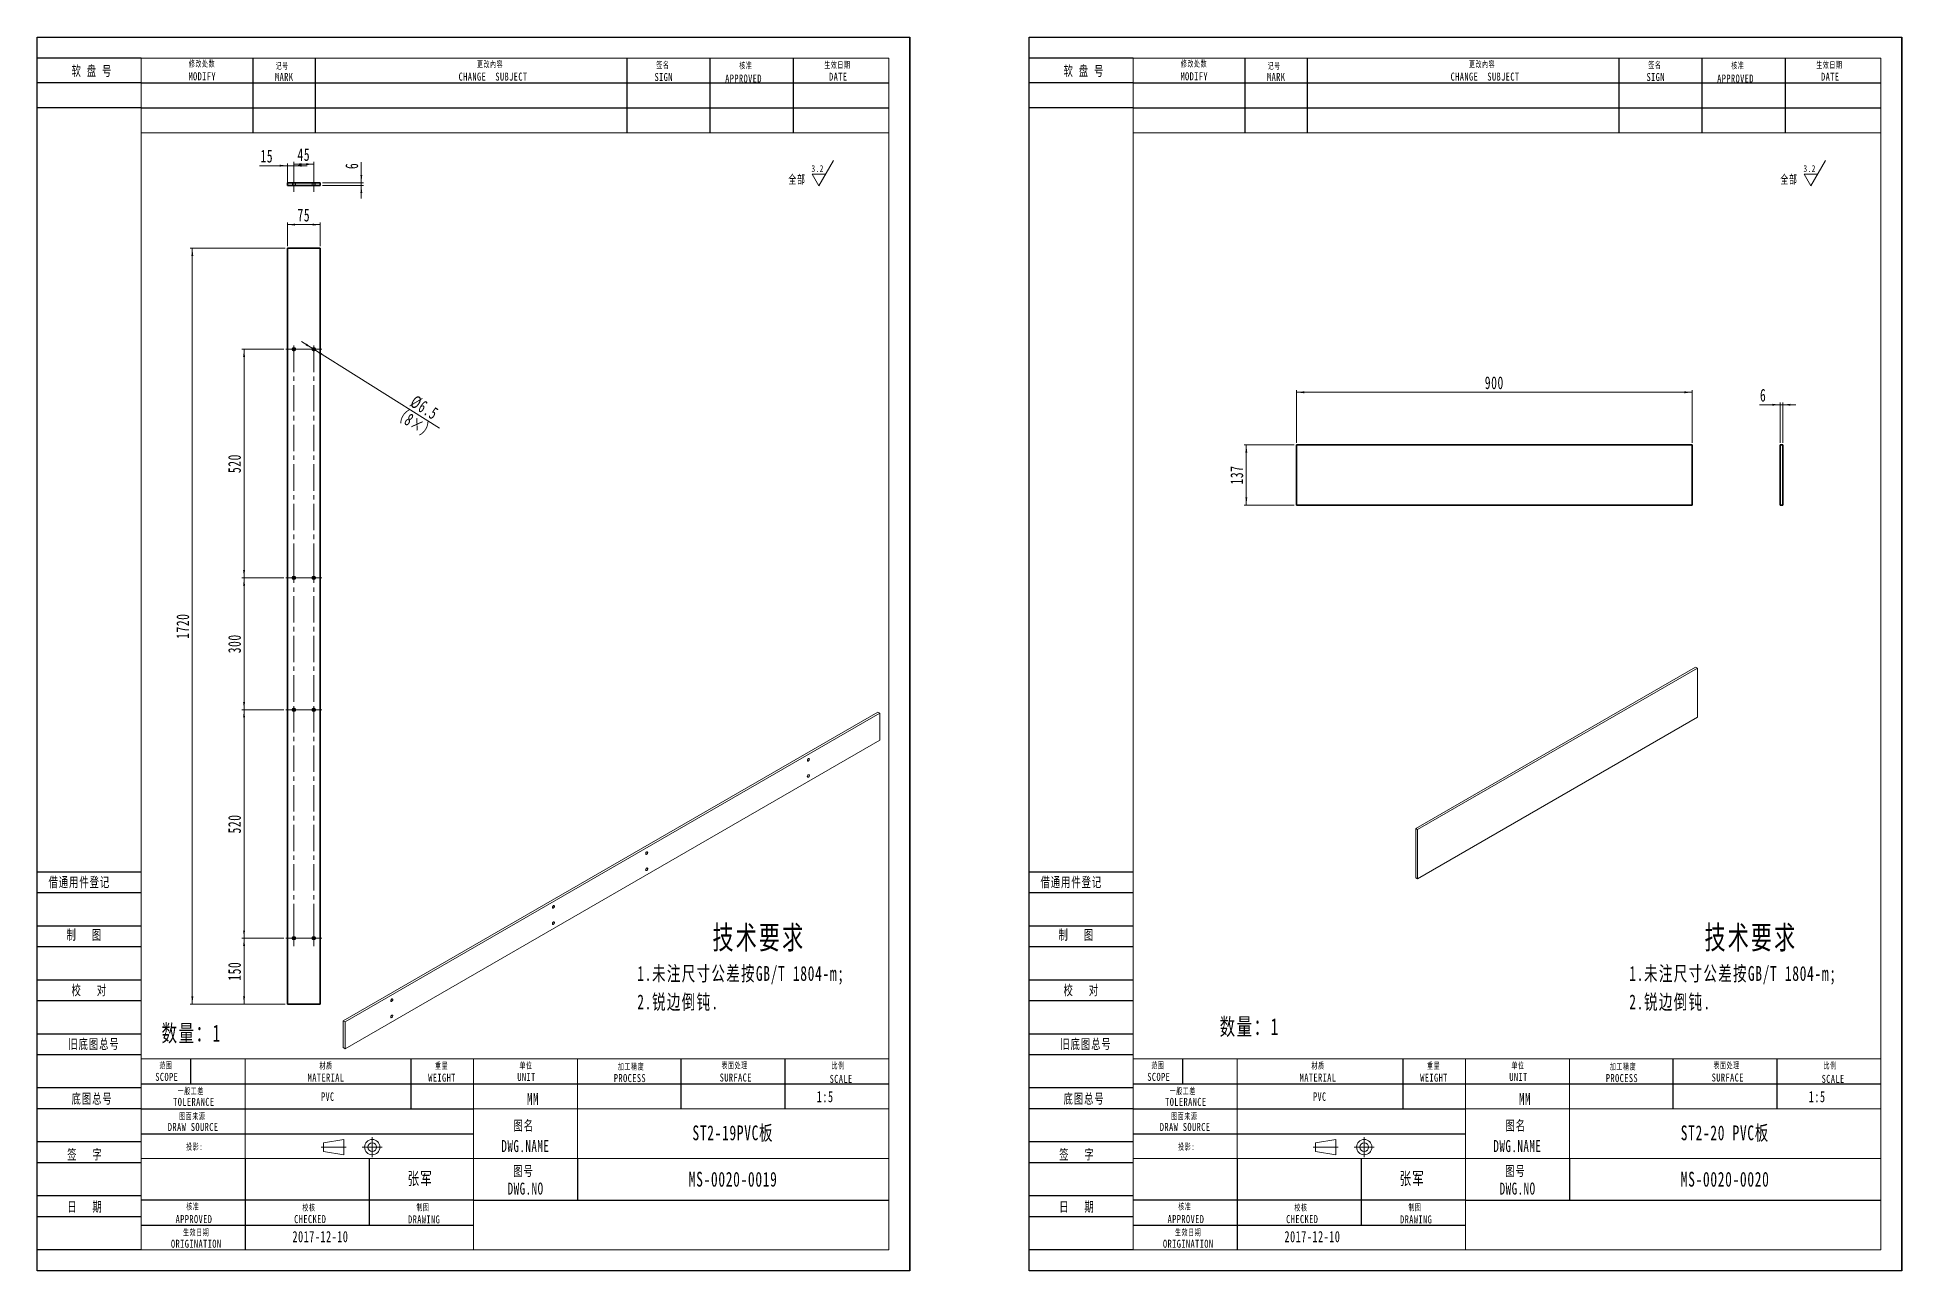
# Model space of a CAD drawing. Header units: millimetres. Extents: x 0 to 7581, y 0 to 561.
# Drawn here: x 6733 to 7581, y 0 to 561 of the extents above; entities that cross this region are included whole.
import ezdxf

# ---------------------------------------------------------------- set-up
doc = ezdxf.new("R2010")
doc.units = ezdxf.units.MM
doc.linetypes.add('点画线', pattern=[18, 12, -2, 2, -2])
doc.linetypes.add('虚线', pattern=[2, 1, -1])
doc.layers.get('0').update_dxf_attribs({"lineweight": 35})
for name, color, linetype, lineweight in [('ACAD0', 7, 'Continuous', 0), ('ACADA-定位3-标高', 171, 'Continuous', 0), ('ACADA-构件3-柱砼', 9, 'Continuous', 0), ('ACADA-构件8-屋面', 7, 'Continuous', 0), ('EB0', 7, 'Continuous', 35), ('中心线层', 1, '点画线', 18), ('尺寸线层', 3, 'Continuous', 18), ('虚线层', 6, '虚线', 18)]:
    doc.layers.add(name, color=color, linetype=linetype, lineweight=lineweight)
doc.styles.add('标准', font='', dxfattribs={"width": 0.667})
doc.styles.get('标准').set_extended_font_data('宋体')
doc.dimstyles.new('标准', dxfattribs={"dimtxt": 5.779688, "dimasz": 3.5, "dimexe": 1, "dimexo": 1, "dimgap": 1.209086, "dimtad": 1, "dimdsep": 46, "dimtxsty": '标准', "dimblk": '_CAXARROW', "dimcen": 0, "dimdle": 6, "dimazin": 2, "dimtfac": 0.707107, "dimtdec": 3, "dimtmove": 0, "dimatfit": 3, "dimfxl": 1, "dimfrac": 2, "dimtolj": 1, "dimlwd": 18, "dimarcsym": 0})

# ---------------------------------------------------------------- blocks, each defined once
blk = doc.blocks.new('*X34')
at = {"layer": '尺寸线层', "linetype": 'Continuous', "lineweight": 18}
for p, q in [((6.49, -1.41), (13.14, 10.09)), ((3.48, 3.82), (9.51, 3.82)), ((6.49, -1.41), (3.48, 3.82))]:
    blk.add_line(p, q, dxfattribs=at)
at = {"layer": '尺寸线层', "linetype": 'Continuous', "lineweight": 18, "line_spacing_factor": 1.15057, "style": '标准'}
for s, insert, char_height, width, attachment_point in [('\\T1.1;全部', (-3.47, 1.27), 3.853, 17.1639, 5), ('\\T1.1;3.2', (8.68, 6.41), 3.116, 6.8178, 6)]:
    blk.add_mtext(s, dxfattribs=dict(at, insert=insert, char_height=char_height, width=width, attachment_point=attachment_point))
blk = doc.blocks.new('*X35')
at = {"layer": '尺寸线层', "linetype": 'Continuous', "lineweight": 18}
for p, q in [((6.49, -1.41), (13.14, 10.09)), ((3.48, 3.82), (9.51, 3.82)), ((6.49, -1.41), (3.48, 3.82))]:
    blk.add_line(p, q, dxfattribs=at)
at = {"layer": '尺寸线层', "linetype": 'Continuous', "lineweight": 18, "line_spacing_factor": 1.15057, "style": '标准'}
for s, insert, char_height, width, attachment_point in [('\\T1.1;全部', (-3.47, 1.27), 3.853, 17.1639, 5), ('\\T1.1;3.2', (8.68, 6.41), 3.116, 6.8178, 6)]:
    blk.add_mtext(s, dxfattribs=dict(at, insert=insert, char_height=char_height, width=width, attachment_point=attachment_point))
blk = doc.blocks.new('*X199')
at = {"layer": '尺寸线层', "linetype": 'Continuous', "lineweight": 18}
for points in [[(-22.44, 140.27), (-22, 136.77), (-22.88, 136.77)], [(-22.44, -203.73), (-22, -200.23), (-22.88, -200.23)]]:
    blk.add_hatch(color=0, dxfattribs=at).paths.add_polyline_path(points, flags=0)
at = {"layer": '尺寸线层', "color": 0, "linetype": 'Continuous', "lineweight": 18}
for p, q in [((19.78, 140.27), (-23.44, 140.27)), ((-22.44, 140.27), (-22.44, -203.73)), ((19.78, -203.73), (-23.44, -203.73))]:
    blk.add_line(p, q, dxfattribs=at)
at = {"layer": '尺寸线层', "color": 0, "linetype": 'Continuous', "lineweight": 18, "insert": (-26.75, -31.73), "char_height": 5.78, "width": 17.2642, "attachment_point": 5, "rotation": 90, "line_spacing_factor": 1.15057, "style": '标准'}
blk.add_mtext('\\T1.1;1720', dxfattribs=at)
blk = doc.blocks.new('_CAXARROW')
blk.add_hatch(color=0).paths.add_polyline_path([(0, 0), (-1, 0.125), (-1, -0.125)], flags=0)
blk = doc.blocks.new('*X200')
at = {"layer": '尺寸线层', "linetype": 'Continuous', "lineweight": 18}
for points in [[(20.78, 150.99), (24.28, 150.55), (24.28, 151.43)], [(35.78, 150.99), (32.28, 150.55), (32.28, 151.43)]]:
    blk.add_hatch(color=0, dxfattribs=at).paths.add_polyline_path(points, flags=0)
at = {"layer": '尺寸线层', "color": 0, "linetype": 'Continuous', "lineweight": 18}
for p, q in [((20.78, 141.27), (20.78, 151.99)), ((35.78, 150.99), (20.78, 150.99)), ((35.78, 141.27), (35.78, 151.99))]:
    blk.add_line(p, q, dxfattribs=at)
at = {"layer": '尺寸线层', "color": 0, "linetype": 'Continuous', "lineweight": 18, "insert": (28.28, 155.3), "char_height": 5.78, "width": 8.1213, "attachment_point": 5, "line_spacing_factor": 1.15057, "style": '标准'}
blk.add_mtext('\\T1.1;75', dxfattribs=at)
blk = doc.blocks.new('*X201')
at = {"layer": '尺寸线层', "linetype": 'Continuous', "lineweight": 18}
for points in [[(1.09, -173.73), (0.65, -177.23), (1.53, -177.23)], [(1.09, -203.73), (0.65, -200.23), (1.53, -200.23)]]:
    blk.add_hatch(color=0, dxfattribs=at).paths.add_polyline_path(points, flags=0)
at = {"layer": '尺寸线层', "color": 0, "linetype": 'Continuous', "lineweight": 18}
for p, q in [((19.13, -173.73), (0.09, -173.73)), ((1.09, -203.73), (1.09, -173.73)), ((19.78, -203.73), (0.09, -203.73))]:
    blk.add_line(p, q, dxfattribs=at)
at = {"layer": '尺寸线层', "color": 0, "linetype": 'Continuous', "lineweight": 18, "insert": (-3.22, -188.73), "char_height": 5.78, "width": 12.7409, "attachment_point": 5, "rotation": 90, "line_spacing_factor": 1.15057, "style": '标准'}
blk.add_mtext('\\T1.1;150', dxfattribs=at)
blk = doc.blocks.new('*X202')
at = {"layer": '尺寸线层', "linetype": 'Continuous', "lineweight": 18}
for points in [[(1.09, -69.73), (0.65, -73.23), (1.53, -73.23)], [(1.09, -173.73), (0.65, -170.23), (1.53, -170.23)]]:
    blk.add_hatch(color=0, dxfattribs=at).paths.add_polyline_path(points, flags=0)
at = {"layer": '尺寸线层', "color": 0, "linetype": 'Continuous', "lineweight": 18}
for p, q in [((19.13, -69.73), (0.09, -69.73)), ((1.09, -173.73), (1.09, -69.73)), ((19.13, -173.73), (0.09, -173.73))]:
    blk.add_line(p, q, dxfattribs=at)
at = {"layer": '尺寸线层', "color": 0, "linetype": 'Continuous', "lineweight": 18, "insert": (-3.22, -121.73), "char_height": 5.78, "width": 12.7409, "attachment_point": 5, "rotation": 90, "line_spacing_factor": 1.15057, "style": '标准'}
blk.add_mtext('\\T1.1;520', dxfattribs=at)
blk = doc.blocks.new('*X203')
at = {"layer": '尺寸线层', "linetype": 'Continuous', "lineweight": 18}
for points in [[(1.09, -9.73), (0.65, -13.23), (1.53, -13.23)], [(1.09, -69.73), (0.65, -66.23), (1.53, -66.23)]]:
    blk.add_hatch(color=0, dxfattribs=at).paths.add_polyline_path(points, flags=0)
at = {"layer": '尺寸线层', "color": 0, "linetype": 'Continuous', "lineweight": 18}
for p, q in [((19.13, -9.73), (0.09, -9.73)), ((1.09, -69.73), (1.09, -9.73)), ((19.13, -69.73), (0.09, -69.73))]:
    blk.add_line(p, q, dxfattribs=at)
at = {"layer": '尺寸线层', "color": 0, "linetype": 'Continuous', "lineweight": 18, "insert": (-3.22, -39.73), "char_height": 5.78, "width": 12.7409, "attachment_point": 5, "rotation": 90, "line_spacing_factor": 1.15057, "style": '标准'}
blk.add_mtext('\\T1.1;300', dxfattribs=at)
blk = doc.blocks.new('*X204')
at = {"layer": '尺寸线层', "linetype": 'Continuous', "lineweight": 18}
for points in [[(1.09, 94.27), (0.65, 90.77), (1.53, 90.77)], [(1.09, -9.73), (0.65, -6.23), (1.53, -6.23)]]:
    blk.add_hatch(color=0, dxfattribs=at).paths.add_polyline_path(points, flags=0)
at = {"layer": '尺寸线层', "color": 0, "linetype": 'Continuous', "lineweight": 18}
for p, q in [((19.13, 94.27), (0.09, 94.27)), ((1.09, -9.73), (1.09, 94.27)), ((19.13, -9.73), (0.09, -9.73))]:
    blk.add_line(p, q, dxfattribs=at)
at = {"layer": '尺寸线层', "color": 0, "linetype": 'Continuous', "lineweight": 18, "insert": (-3.22, 42.27), "char_height": 5.78, "width": 12.7409, "attachment_point": 5, "rotation": 90, "line_spacing_factor": 1.15057, "style": '标准'}
blk.add_mtext('\\T1.1;520', dxfattribs=at)
blk = doc.blocks.new('*X205')
at = {"layer": '尺寸线层', "linetype": 'Continuous', "lineweight": 18}
for points in [[(32.23, 94.62), (29.03, 96.11), (29.5, 96.85)], [(33.33, 93.92), (36.06, 91.69), (36.53, 92.43)]]:
    blk.add_hatch(color=0, dxfattribs=at).paths.add_polyline_path(points, flags=0)
at = {"layer": '尺寸线层', "color": 0, "linetype": 'Continuous', "lineweight": 18}
blk.add_line((89.95, 58.32), (27.15, 97.81), dxfattribs=at)
at = {"layer": '尺寸线层', "color": 0, "linetype": 'Continuous', "lineweight": 18, "attachment_point": 5, "rotation": 327.83835, "line_spacing_factor": 1.15057, "style": '标准'}
for s, insert, char_height, width in [('\\T1.1;%%C6.5', (83.11, 67.71), 5.7797, 22.6192), ('\\T1.1;（8×）', (78.52, 60.42), 5.78, 31.5683)]:
    blk.add_mtext(s, dxfattribs=dict(at, insert=insert, char_height=char_height, width=width))
blk = doc.blocks.new('*X206')
at = {"layer": '尺寸线层', "linetype": 'Continuous', "lineweight": 18}
for points in [[(23.78, 178.5), (27.28, 178.94), (27.28, 178.06)], [(32.78, 178.5), (29.28, 178.94), (29.28, 178.06)]]:
    blk.add_hatch(color=0, dxfattribs=at).paths.add_polyline_path(points, flags=0)
at = {"layer": '尺寸线层', "color": 0, "linetype": 'Continuous', "lineweight": 18}
for p, q in [((23.78, 166.86), (23.78, 179.5)), ((23.78, 178.5), (32.78, 178.5)), ((32.78, 166.86), (32.78, 179.5))]:
    blk.add_line(p, q, dxfattribs=at)
at = {"layer": '尺寸线层', "color": 0, "linetype": 'Continuous', "lineweight": 18, "insert": (28.28, 182.81), "char_height": 5.78, "width": 8.1213, "attachment_point": 5, "line_spacing_factor": 1.15057, "style": '标准'}
blk.add_mtext('\\T1.1;45', dxfattribs=at)
blk = doc.blocks.new('*X207')
at = {"layer": '尺寸线层', "linetype": 'Continuous', "lineweight": 18}
for points in [[(20.78, 177.82), (17.28, 177.38), (17.28, 178.26)], [(23.78, 177.82), (27.28, 177.38), (27.28, 178.26)]]:
    blk.add_hatch(color=0, dxfattribs=at).paths.add_polyline_path(points, flags=0)
at = {"layer": '尺寸线层', "color": 0, "linetype": 'Continuous', "lineweight": 18}
for p, q in [((20.78, 169.86), (20.78, 178.82)), ((23.78, 166.86), (23.78, 178.82)), ((29.78, 177.82), (8.1, 177.82))]:
    blk.add_line(p, q, dxfattribs=at)
at = {"layer": '尺寸线层', "color": 0, "linetype": 'Continuous', "lineweight": 18, "insert": (11.44, 182.13), "char_height": 5.78, "width": 8.1213, "attachment_point": 5, "line_spacing_factor": 1.15057, "style": '标准'}
blk.add_mtext('\\T1.1;15', dxfattribs=at)
blk = doc.blocks.new('*X208')
at = {"layer": '尺寸线层', "linetype": 'Continuous', "lineweight": 18}
for points in [[(54.43, 170.06), (54.87, 173.56), (54, 173.56)], [(54.43, 168.86), (54.87, 165.36), (54, 165.36)]]:
    blk.add_hatch(color=0, dxfattribs=at).paths.add_polyline_path(points, flags=0)
at = {"layer": '尺寸线层', "color": 0, "linetype": 'Continuous', "lineweight": 18}
for p, q in [((54.43, 179.4), (54.43, 162.86)), ((36.78, 170.06), (55.43, 170.06)), ((36.78, 168.86), (55.43, 168.86))]:
    blk.add_line(p, q, dxfattribs=at)
at = {"layer": '尺寸线层', "color": 0, "linetype": 'Continuous', "lineweight": 18, "insert": (50.12, 177.73), "char_height": 5.78, "width": 3.6623, "attachment_point": 5, "rotation": 90, "line_spacing_factor": 1.15057, "style": '标准'}
blk.add_mtext('\\T1.1;6', dxfattribs=at)
blk = doc.blocks.new('*X210')
at = {"layer": '尺寸线层', "linetype": 'Continuous', "lineweight": 18}
for points in [[(-22.81, 27.4), (-23.25, 23.9), (-22.37, 23.9)], [(-22.81, 0), (-23.25, 3.5), (-22.37, 3.5)]]:
    blk.add_hatch(color=0, dxfattribs=at).paths.add_polyline_path(points, flags=0)
at = {"layer": '尺寸线层', "color": 0, "linetype": 'Continuous', "lineweight": 18}
for p, q in [((-1, 27.4), (-23.81, 27.4)), ((-22.81, 0), (-22.81, 27.4)), ((-1, 0), (-23.81, 0))]:
    blk.add_line(p, q, dxfattribs=at)
at = {"layer": '尺寸线层', "color": 0, "linetype": 'Continuous', "lineweight": 18, "insert": (-27.12, 13.7), "char_height": 5.78, "width": 12.6767, "attachment_point": 5, "rotation": 90, "line_spacing_factor": 1.15057, "style": '标准'}
blk.add_mtext('\\T1.1;137', dxfattribs=at)
blk = doc.blocks.new('*X211')
at = {"layer": '尺寸线层', "linetype": 'Continuous', "lineweight": 18}
for points in [[(0, 51.33), (3.5, 50.89), (3.5, 51.77)], [(180, 51.33), (176.5, 50.89), (176.5, 51.77)]]:
    blk.add_hatch(color=0, dxfattribs=at).paths.add_polyline_path(points, flags=0)
at = {"layer": '尺寸线层', "color": 0, "linetype": 'Continuous', "lineweight": 18}
for p, q in [((0, 28.4), (0, 52.33)), ((180, 51.33), (0, 51.33)), ((180, 28.4), (180, 52.33))]:
    blk.add_line(p, q, dxfattribs=at)
at = {"layer": '尺寸线层', "color": 0, "linetype": 'Continuous', "lineweight": 18, "insert": (90, 55.64), "char_height": 5.78, "width": 12.7409, "attachment_point": 5, "line_spacing_factor": 1.15057, "style": '标准'}
blk.add_mtext('\\T1.1;900', dxfattribs=at)
blk = doc.blocks.new('*X212')
at = {"layer": '尺寸线层', "linetype": 'Continuous', "lineweight": 18}
for points in [[(219.97, 45.66), (216.47, 45.22), (216.47, 46.09)], [(221.17, 45.66), (224.67, 45.22), (224.67, 46.09)]]:
    blk.add_hatch(color=0, dxfattribs=at).paths.add_polyline_path(points, flags=0)
at = {"layer": '尺寸线层', "color": 0, "linetype": 'Continuous', "lineweight": 18}
for p, q in [((227.17, 45.66), (210.63, 45.66)), ((219.97, 28.4), (219.97, 46.66)), ((221.17, 28.4), (221.17, 46.66))]:
    blk.add_line(p, q, dxfattribs=at)
at = {"layer": '尺寸线层', "color": 0, "linetype": 'Continuous', "lineweight": 18, "insert": (212.3, 49.97), "char_height": 5.78, "width": 3.6623, "attachment_point": 5, "line_spacing_factor": 1.15057, "style": '标准'}
blk.add_mtext('\\T1.1;6', dxfattribs=at)
blk = doc.blocks.new('*X198')
at = {"layer": 'EB0'}
for p, q in [((20.779, 170.055), (35.779, 170.055)), ((20.779, 170.055), (20.779, 168.855)), ((35.779, 170.055), (35.779, 168.855)), ((20.779, 168.855), (35.779, 168.855)), ((20.779, 140.271), (20.779, -203.729)), ((35.779, 140.271), (20.779, 140.271)), ((35.779, -203.729), (35.779, 140.271)), ((20.779, -203.729), (35.779, -203.729))]:
    blk.add_line(p, q, dxfattribs=at)
for centre in [(23.779, 94.271), (32.779, 94.271), (23.779, -9.729), (32.779, -9.729), (23.779, -69.729), (32.779, -69.729), (23.779, -173.729), (32.779, -173.729)]:
    blk.add_circle(centre, 0.65, dxfattribs=at)
at = {"layer": '中心线层', "linetype": '点画线', "lineweight": 18}
for p, q in [((23.779, 173.055), (23.779, 165.855)), ((32.779, 173.055), (32.779, 165.855)), ((20.129, 94.271), (27.429, 94.271)), ((23.779, -6.079), (23.779, 97.921)), ((27.429, 94.271), (36.429, 94.271)), ((32.779, -6.079), (32.779, 97.921)), ((23.779, -66.079), (23.779, -6.079)), ((32.779, -66.079), (32.779, -6.079)), ((20.129, -9.729), (27.429, -9.729)), ((27.429, -9.729), (36.429, -9.729)), ((23.779, -170.079), (23.779, -66.079)), ((32.779, -170.079), (32.779, -66.079)), ((20.129, -69.729), (27.429, -69.729)), ((27.429, -69.729), (36.429, -69.729)), ((20.129, -173.729), (27.429, -173.729)), ((23.779, -177.379), (23.779, -170.079)), ((27.429, -173.729), (36.429, -173.729)), ((32.779, -177.379), (32.779, -170.079))]:
    blk.add_line(p, q, dxfattribs=at)
at = {"layer": '虚线层', "color": 6, "linetype": '虚线', "lineweight": 18}
for p, q in [((23.129, 170.055), (23.129, 168.855)), ((24.429, 168.855), (24.429, 170.055)), ((32.129, 170.055), (32.129, 168.855)), ((33.429, 168.855), (33.429, 170.055))]:
    blk.add_line(p, q, dxfattribs=at)
at = {"layer": '尺寸线层'}
for base, p1, p2, text, picture, middle in [((32.779, 178.499), (23.779, 165.855), (32.779, 165.855), '45', '*X206', (28.279, 178.499)), ((20.779, 177.82), (23.779, 165.855), (20.779, 168.855), '15', '*X207', (11.438, 177.82)), ((20.779, 150.989), (35.779, 140.271), (20.779, 140.271), '75', '*X200', (28.279, 150.989))]:
    dim = blk.add_linear_dim(base=base, p1=p1, p2=p2, text=text, dimstyle='标准', override={"dimsah": 1, "dimtfill": 1}, dxfattribs=at)
    dim.commit()
    dim.dimension.update_dxf_attribs({"geometry": picture, "text_midpoint": middle})
for base, p1, p2, text, picture, middle in [((54.435, 168.855), (35.779, 170.055), (35.779, 168.855), '6', '*X208', (54.435, 177.726)), ((-22.438, -203.729), (20.779, 140.271), (20.779, -203.729), '1720', '*X199', (-22.438, -31.729)), ((1.092, 94.271), (20.129, -9.729), (20.129, 94.271), '520', '*X204', (1.092, 42.271)), ((1.092, -9.729), (20.129, -69.729), (20.129, -9.729), '300', '*X203', (1.092, -39.729)), ((1.092, -69.729), (20.129, -173.729), (20.129, -69.729), '520', '*X202', (1.092, -121.729)), ((1.092, -173.729), (20.779, -203.729), (20.129, -173.729), '150', '*X201', (1.092, -188.729))]:
    dim = blk.add_linear_dim(base=base, p1=p1, p2=p2, angle=90, text=text, dimstyle='标准', override={"dimsah": 1, "dimtfill": 1}, dxfattribs=at)
    dim.commit()
    dim.dimension.update_dxf_attribs({"geometry": picture, "text_midpoint": middle})
dim = blk.add_diameter_dim_2p(p1=(32.229, 94.617), p2=(33.33, 93.925), text='%%C6.5', dimstyle='标准', override={"dimpost": '%%C<>\\X（8×）', "dimsah": 1, "dimtmove": 2, "dimtfill": 1}, dxfattribs=at)
dim.commit()
dim.dimension.update_dxf_attribs({"geometry": '*X205', "text_midpoint": (80.817, 64.065), "dimtype": 163})
blk = doc.blocks.new('*X209')
at = {"layer": 'EB0'}
for p, q in [((180, 27.4), (0, 27.4)), ((0, 27.4), (0, 0)), ((180, 0), (180, 27.4)), ((221.167, 27.4), (219.967, 27.4)), ((219.967, 27.4), (219.967, 0)), ((221.167, 27.4), (221.167, 0)), ((0, 0), (180, 0)), ((221.167, 0), (219.967, 0))]:
    blk.add_line(p, q, dxfattribs=at)
at = {"layer": '尺寸线层'}
for base, p1, p2, text, picture, middle in [((0, 51.328), (180, 27.4), (0, 27.4), '900', '*X211', (90, 51.328)), ((219.967, 45.657), (221.167, 27.4), (219.967, 27.4), '6', '*X212', (212.296, 45.657))]:
    dim = blk.add_linear_dim(base=base, p1=p1, p2=p2, text=text, dimstyle='标准', override={"dimsah": 1, "dimtfill": 1}, dxfattribs=at)
    dim.commit()
    dim.dimension.update_dxf_attribs({"geometry": picture, "text_midpoint": middle})
dim = blk.add_linear_dim(base=(-22.808, 27.4), p1=(0, 0), p2=(0, 27.4), angle=90, text='137', dimstyle='标准', override={"dimsah": 1, "dimtfill": 1}, dxfattribs=at)
dim.commit()
dim.dimension.update_dxf_attribs({"geometry": '*X210', "text_midpoint": (-22.808, 13.7)})

msp = doc.modelspace()

# ---------------------------------------------------------------- linework, layer by layer
at = {"layer": 'ACAD0', "linetype": 'Continuous', "lineweight": 0}
for p, q in [((6779.907, 551.825), (7120.073, 551.825)), ((6779.907, 9.449), (6779.907, 551.825)), ((7120.073, 551.825), (7120.073, 9.449)), ((7231.16, 551.825), (7571.326, 551.825)), ((7231.16, 9.449), (7231.16, 551.825)), ((7571.326, 551.825), (7571.326, 9.449)), ((6779.907, 517.809), (7120.073, 517.809)), ((7231.16, 517.809), (7571.326, 517.809)), ((6779.907, 96.38), (7120.073, 96.38)), ((6827.152, 51.025), (6827.152, 96.38)), ((6931.092, 9.449), (6931.092, 96.38)), ((6978.337, 51.025), (6978.337, 96.38)), ((7231.16, 96.38), (7571.326, 96.38)), ((7278.405, 51.025), (7278.405, 96.38)), ((7382.345, 9.449), (7382.345, 96.38)), ((7429.59, 51.025), (7429.59, 96.38)), ((6931.092, 73.703), (7120.073, 73.703)), ((7382.345, 73.703), (7571.326, 73.703)), ((6779.907, 51.025), (7120.073, 51.025)), ((7231.16, 51.025), (7571.326, 51.025)), ((6779.907, 9.449), (7120.073, 9.449)), ((7231.16, 9.449), (7571.326, 9.449))]:
    msp.add_line(p, q, dxfattribs=at)
at = {"layer": 'ACAD0', "color": 7, "linetype": 'Continuous', "lineweight": 15}
for p, q in [((7486.997, 274.703), (7359.718, 201.226)), ((7487.845, 274.213), (7360.566, 200.736)), ((7487.845, 274.213), (7486.997, 274.703)), ((7487.845, 251.84), (7487.845, 274.213)), ((7115.085, 254.201), (6871.841, 113.779)), ((7115.934, 253.711), (6872.689, 113.289)), ((7115.934, 253.711), (7115.085, 254.201)), ((7115.934, 241.463), (7115.934, 253.711)), ((7360.566, 178.363), (7487.845, 251.84)), ((6872.689, 101.041), (7115.934, 241.463)), ((7360.566, 200.736), (7359.718, 201.226)), ((7359.718, 201.226), (7359.718, 178.853)), ((7360.566, 200.736), (7360.566, 178.363)), ((7360.566, 178.363), (7359.718, 178.853)), ((6872.689, 113.289), (6871.841, 113.779)), ((6871.841, 113.779), (6871.841, 101.531)), ((6872.689, 113.289), (6872.689, 101.041)), ((6872.689, 101.041), (6871.841, 101.531))]:
    msp.add_line(p, q, dxfattribs=at)
for points in [[(7083.866, 232.75), (7083.842, 232.908), (7083.77, 233.02), (7083.658, 233.074), (7083.52, 233.064), (7083.369, 232.992), (7083.222, 232.864), (7083.096, 232.695), (7083.003, 232.504), (7082.954, 232.31), (7082.954, 232.135), (7083.003, 231.999), (7083.096, 231.914), (7083.222, 231.892), (7083.369, 231.934), (7083.52, 232.035), (7083.658, 232.185), (7083.77, 232.368), (7083.842, 232.563), (7083.866, 232.75)], [(7082.947, 224.87), (7082.972, 224.712), (7083.044, 224.6), (7083.155, 224.546), (7083.294, 224.556), (7083.445, 224.629), (7083.591, 224.756), (7083.718, 224.925), (7083.811, 225.116), (7083.86, 225.31), (7083.86, 225.485), (7083.811, 225.622), (7083.718, 225.706), (7083.591, 225.728), (7083.445, 225.686), (7083.294, 225.585), (7083.155, 225.435), (7083.044, 225.252), (7082.972, 225.057), (7082.947, 224.87)], [(7010.327, 190.297), (7010.302, 190.455), (7010.23, 190.567), (7010.119, 190.621), (7009.981, 190.611), (7009.83, 190.538), (7009.683, 190.411), (7009.556, 190.242), (7009.464, 190.051), (7009.414, 189.857), (7009.414, 189.682), (7009.464, 189.545), (7009.556, 189.461), (7009.683, 189.439), (7009.83, 189.48), (7009.981, 189.582), (7010.119, 189.732), (7010.23, 189.915), (7010.302, 190.11), (7010.327, 190.297)], [(7009.408, 182.417), (7009.433, 182.259), (7009.505, 182.147), (7009.616, 182.093), (7009.755, 182.103), (7009.906, 182.175), (7010.052, 182.303), (7010.179, 182.472), (7010.272, 182.663), (7010.321, 182.857), (7010.321, 183.031), (7010.272, 183.168), (7010.179, 183.253), (7010.052, 183.275), (7009.906, 183.233), (7009.755, 183.132), (7009.616, 182.982), (7009.505, 182.799), (7009.433, 182.604), (7009.408, 182.417)], [(6967.901, 165.804), (6967.876, 165.962), (6967.804, 166.074), (6967.693, 166.128), (6967.554, 166.119), (6967.403, 166.046), (6967.257, 165.918), (6967.13, 165.75), (6967.037, 165.558), (6966.988, 165.365), (6966.988, 165.19), (6967.037, 165.053), (6967.13, 164.969), (6967.257, 164.946), (6967.403, 164.988), (6967.554, 165.09), (6967.693, 165.24), (6967.804, 165.422), (6967.876, 165.618), (6967.901, 165.804)], [(6966.982, 157.925), (6967.007, 157.767), (6967.079, 157.655), (6967.19, 157.601), (6967.329, 157.61), (6967.479, 157.683), (6967.626, 157.811), (6967.753, 157.979), (6967.846, 158.171), (6967.895, 158.364), (6967.895, 158.539), (6967.846, 158.676), (6967.753, 158.76), (6967.626, 158.783), (6967.479, 158.741), (6967.329, 158.64), (6967.19, 158.489), (6967.079, 158.307), (6967.007, 158.112), (6966.982, 157.925)], [(6894.362, 123.351), (6894.337, 123.509), (6894.265, 123.621), (6894.154, 123.675), (6894.015, 123.665), (6893.864, 123.593), (6893.718, 123.465), (6893.591, 123.297), (6893.498, 123.105), (6893.449, 122.911), (6893.449, 122.737), (6893.498, 122.6), (6893.591, 122.516), (6893.718, 122.493), (6893.864, 122.535), (6894.015, 122.636), (6894.154, 122.787), (6894.265, 122.969), (6894.337, 123.164), (6894.362, 123.351)], [(6893.443, 115.472), (6893.468, 115.314), (6893.54, 115.202), (6893.651, 115.147), (6893.789, 115.157), (6893.94, 115.23), (6894.087, 115.357), (6894.214, 115.526), (6894.306, 115.718), (6894.356, 115.911), (6894.356, 116.086), (6894.306, 116.223), (6894.214, 116.307), (6894.087, 116.33), (6893.94, 116.288), (6893.789, 116.186), (6893.651, 116.036), (6893.54, 115.854), (6893.468, 115.658), (6893.443, 115.472)]]:
    msp.add_lwpolyline(points, dxfattribs=at)
at = {"layer": 'ACADA-构件3-柱砼', "linetype": 'ByBlock', "lineweight": -2, "ltscale": 0.2}
for p, q in [((6732.661, 561.274), (7129.522, 561.274)), ((6732.661, 0), (6732.661, 561.274)), ((7129.522, 561.274), (7129.522, 0)), ((7129.522, 0), (7129.522, 561.274)), ((7183.914, 561.274), (7580.775, 561.274)), ((7183.914, 0), (7183.914, 561.274)), ((7580.775, 561.274), (7580.775, 0)), ((7580.775, 0), (7580.775, 561.274)), ((6779.907, 551.825), (6732.661, 551.825)), ((6830.931, 517.809), (6830.931, 551.825)), ((6859.279, 517.809), (6859.279, 551.825)), ((7001.015, 517.809), (7001.015, 551.825)), ((7038.811, 517.809), (7038.811, 551.825)), ((7076.607, 517.809), (7076.607, 551.825)), ((7231.16, 551.825), (7183.914, 551.825)), ((7282.184, 517.809), (7282.184, 551.825)), ((7310.532, 517.809), (7310.532, 551.825)), ((7452.268, 517.809), (7452.268, 551.825)), ((7490.064, 517.809), (7490.064, 551.825)), ((7527.86, 517.809), (7527.86, 551.825)), ((6779.907, 540.486), (6732.661, 540.486)), ((6779.907, 540.486), (7120.073, 540.486)), ((7231.16, 540.486), (7183.914, 540.486)), ((7231.16, 540.486), (7571.326, 540.486)), ((6779.907, 529.148), (6732.661, 529.148)), ((6779.907, 529.148), (7120.073, 529.148)), ((7231.16, 529.148), (7183.914, 529.148)), ((7231.16, 529.148), (7571.326, 529.148)), ((6779.907, 181.422), (6732.661, 181.422)), ((7231.16, 181.422), (7183.914, 181.422)), ((6779.907, 171.973), (6732.661, 171.973)), ((7231.16, 171.973), (7183.914, 171.973)), ((6779.907, 156.854), (6732.661, 156.854)), ((7231.16, 156.854), (7183.914, 156.854)), ((6779.907, 147.405), (6732.661, 147.405)), ((7231.16, 147.405), (7183.914, 147.405)), ((6779.907, 132.287), (6732.661, 132.287)), ((7231.16, 132.287), (7183.914, 132.287)), ((6779.907, 122.838), (6732.661, 122.838)), ((7231.16, 122.838), (7183.914, 122.838)), ((6779.907, 107.719), (6732.661, 107.719)), ((7231.16, 107.719), (7183.914, 107.719)), ((6779.907, 98.27), (6732.661, 98.27)), ((6802.323, 96.401), (6802.323, 85.042)), ((6902.744, 73.703), (6902.744, 96.38)), ((7025.582, 73.703), (7025.582, 96.38)), ((7072.827, 73.703), (7072.827, 96.38)), ((7231.16, 98.27), (7183.914, 98.27)), ((7253.576, 96.401), (7253.576, 85.042)), ((7353.997, 73.703), (7353.997, 96.38)), ((7476.835, 73.703), (7476.835, 96.38)), ((7524.08, 73.703), (7524.08, 96.38)), ((6779.907, 85.042), (7120.073, 85.042)), ((7231.16, 85.042), (7571.326, 85.042)), ((6779.907, 83.152), (6732.661, 83.152)), ((7231.16, 83.152), (7183.914, 83.152)), ((6779.907, 73.703), (6732.661, 73.703)), ((6779.907, 73.703), (6931.092, 73.703)), ((7231.16, 73.703), (7183.914, 73.703)), ((7231.16, 73.703), (7382.345, 73.703)), ((6779.907, 62.364), (6931.092, 62.364)), ((7231.16, 62.364), (7382.345, 62.364)), ((6779.907, 58.584), (6732.661, 58.584)), ((6827.152, 51.025), (6827.152, 9.449)), ((6883.846, 20.788), (6883.846, 51.025)), ((6978.337, 51.025), (6978.337, 32.127)), ((7231.16, 58.584), (7183.914, 58.584)), ((7278.405, 51.025), (7278.405, 9.449)), ((7335.099, 20.788), (7335.099, 51.025)), ((7429.59, 51.025), (7429.59, 32.127)), ((6779.907, 49.135), (6732.661, 49.135)), ((7231.16, 49.135), (7183.914, 49.135)), ((6779.907, 34.017), (6732.661, 34.017)), ((7231.16, 34.017), (7183.914, 34.017)), ((6931.092, 32.127), (6779.907, 32.127)), ((6931.092, 32.127), (7120.073, 32.127)), ((7382.345, 32.127), (7231.16, 32.127)), ((7382.345, 32.127), (7571.326, 32.127)), ((6779.907, 24.568), (6732.661, 24.568)), ((6779.907, 20.788), (6931.092, 20.788)), ((7231.16, 24.568), (7183.914, 24.568)), ((7231.16, 20.788), (7382.345, 20.788)), ((6779.907, 9.449), (6732.661, 9.449)), ((7231.16, 9.449), (7183.914, 9.449)), ((7129.522, 0), (6732.661, 0)), ((7580.775, 0), (7183.914, 0))]:
    msp.add_line(p, q, dxfattribs=at)
at = {"layer": 'ACADA-构件8-屋面', "linetype": 'Continuous', "lineweight": 18}
for p, q in [((6862.93, 58.243), (6872.035, 59.748)), ((6872.035, 59.748), (6872.035, 52.775)), ((6885.037, 51.713), (6885.037, 60.81)), ((7314.183, 58.243), (7323.288, 59.748)), ((7323.288, 59.748), (7323.288, 52.775)), ((7336.29, 51.713), (7336.29, 60.81)), ((6861.868, 56.261), (6873.097, 56.261)), ((6862.93, 58.243), (6862.93, 54.28)), ((6862.93, 54.28), (6872.035, 52.775)), ((6880.489, 56.261), (6889.585, 56.261)), ((7313.121, 56.261), (7324.35, 56.261)), ((7314.183, 58.243), (7314.183, 54.28)), ((7314.183, 54.28), (7323.288, 52.775)), ((7331.742, 56.261), (7340.838, 56.261))]:
    msp.add_line(p, q, dxfattribs=at)
for centre, radius in [((6885.037, 56.261), 3.487), ((7336.29, 56.261), 3.487), ((6885.037, 56.261), 1.981), ((7336.29, 56.261), 1.981)]:
    msp.add_circle(centre, radius, dxfattribs=at)

# ---------------------------------------------------------------- block references
at = {"layer": 'ACAD0'}
for name, p in [('*X34', (7081.734, 495.092)), ('*X35', (7532.987, 495.092))]:
    msp.add_blockref(name, p, dxfattribs=at)
at = {"layer": 'EB0'}
for name, p in [('*X198', (6825.628, 325.025)), ('*X209', (7305.457, 348.398))]:
    msp.add_blockref(name, p, dxfattribs=at)

# ---------------------------------------------------------------- texts
at = {"layer": 'ACADA-定位3-标高', "linetype": 'Continuous', "lineweight": 18, "line_spacing_factor": 1.15057, "style": '标准'}
for s, insert, char_height, width, attachment_point in [('\\T1.1;数量：1', (6789.209, 103.384), 7.7146, 38.95265, 7), ('\\T1.1;数量：1', (7270.539, 106.331), 7.7146, 38.95265, 7), ('\\T1.1;1:5', (7087.246, 76.59), 5.0967, 11.1504, 7), ('\\T1.1;1:5', (7538.499, 76.59), 5.0967, 11.1504, 7), ('\\T1.1;ST2-19PVC板', (7049.205, 62.364), 6.74297, 141.73595, 5), ('\\T1.1;ST2-20 PVC板', (7500.458, 62.364), 6.74297, 141.73595, 5), ('\\T1.1;MS-0020-0019', (7049.205, 41.576), 6.74297, 141.73595, 5), ('\\T1.1;MS-0020-0020', (7500.458, 41.576), 6.74297, 141.73595, 5), ('\\T1.1;2017-12-10', (6848.741, 12.895), 5.09884, 39.173, 7), ('\\T1.1;2017-12-10', (7299.994, 12.895), 5.09884, 39.173, 7)]:
    msp.add_mtext(s, dxfattribs=dict(at, insert=insert, char_height=char_height, width=width, attachment_point=attachment_point))
at = {"layer": 'ACADA-构件8-屋面', "linetype": 'Continuous', "lineweight": 18, "line_spacing_factor": 1.15057, "style": '标准'}
for s, insert, char_height, width, attachment_point in [('\\T1.1;软 盘 号', (6748.244, 548.285), 4.55105, 24.99156, 1), ('\\T1.1;修改处数', (6807.588, 549.114), 2.9127, 20.72747, 5), ('\\T1.1;MODIFY', (6807.691, 543.49), 3.64084, 16.59104, 5), ('\\T1.1;记号', (6844.064, 548.116), 2.9127, 14.51074, 5), ('\\T1.1;MARK', (6844.973, 543.267), 3.6408, 12.44253, 5), ('\\T1.1;CHANGE  SUBJECT', (6939.989, 543.344), 3.64084, 35.25937, 5), ('\\T1.1;更改內容', (6938.634, 548.856), 2.9127, 39.39579, 5), ('\\T1.1;SIGN', (7017.615, 543.177), 3.6408, 12.44253, 5), ('\\T1.1;签名', (7017.23, 548.521), 2.9127, 14.51074, 5), ('\\T1.1;APPROVED', (7053.925, 542.467), 3.64084, 16.59104, 5), ('\\T1.1;核准', (7054.959, 548.266), 2.9127, 18.65925, 5), ('\\T1.1;生效日期', (7096.637, 548.518), 2.9127, 16.57895, 5), ('\\T1.1;DATE', (7097.005, 543.344), 3.6408, 12.44253, 5), ('\\T1.1;软 盘 号', (7199.497, 548.285), 4.55105, 24.99156, 1), ('\\T1.1;修改处数', (7258.841, 549.114), 2.9127, 20.72747, 5), ('\\T1.1;MODIFY', (7258.944, 543.49), 3.64084, 16.59104, 5), ('\\T1.1;记号', (7295.317, 548.116), 2.9127, 14.51074, 5), ('\\T1.1;MARK', (7296.226, 543.267), 3.6408, 12.44253, 5), ('\\T1.1;CHANGE  SUBJECT', (7391.242, 543.344), 3.64084, 35.25937, 5), ('\\T1.1;更改內容', (7389.887, 548.856), 2.9127, 39.39579, 5), ('\\T1.1;SIGN', (7468.868, 543.177), 3.6408, 12.44253, 5), ('\\T1.1;签名', (7468.483, 548.521), 2.9127, 14.51074, 5), ('\\T1.1;APPROVED', (7505.178, 542.467), 3.64084, 16.59104, 5), ('\\T1.1;核准', (7506.212, 548.266), 2.9127, 18.65925, 5), ('\\T1.1;生效日期', (7547.89, 548.518), 2.9127, 16.57895, 5), ('\\T1.1;DATE', (7548.258, 543.344), 3.6408, 12.44253, 5), ('\\T1.1;借通用件登记', (6737.758, 179.11), 4.55105, 42.94074, 1), ('\\T1.1;借通用件登记', (7189.011, 179.11), 4.55105, 42.94074, 1), ('\\T1.1;制   图', (6745.952, 155.128), 4.55105, 24.99156, 1), ('\\T1.1;制   图', (7197.205, 155.128), 4.55105, 24.99156, 1), ('\\T1.1;校   对', (6748.244, 129.942), 4.55105, 24.99156, 1), ('\\T1.1;校   对', (7199.497, 129.942), 4.55105, 24.99156, 1), ('\\T1.1;旧底图总号', (6746.779, 105.419), 4.55105, 71.28793, 1), ('\\T1.1;旧底图总号', (7198.032, 105.419), 4.55105, 71.28793, 1), ('\\T1.1;范围', (6791.163, 93.271), 2.9127, 9.1903, 5), ('\\T1.1;材质', (6864.006, 93.143), 2.9127, 15.00191, 5), ('\\T1.1;重量', (6916.586, 93.156), 2.9127, 16.93912, 5), ('\\T1.1;单位', (6954.969, 93.24), 2.9127, 13.06471, 5), ('\\T1.1;加工精度', (7002.736, 92.758), 2.9127, 18.38439, 5), ('\\T1.1;表面处理', (7049.873, 93.309), 2.9127, 18.38439, 5), ('\\T1.1;比例', (7096.974, 93.184), 2.9127, 16.69126, 5), ('\\T1.1;范围', (7242.416, 93.271), 2.9127, 9.1903, 5), ('\\T1.1;材质', (7315.259, 93.143), 2.9127, 15.00191, 5), ('\\T1.1;重量', (7367.839, 93.156), 2.9127, 16.93912, 5), ('\\T1.1;单位', (7406.222, 93.24), 2.9127, 13.06471, 5), ('\\T1.1;加工精度', (7453.989, 92.758), 2.9127, 18.38439, 5), ('\\T1.1;表面处理', (7501.125, 93.309), 2.9127, 18.38439, 5), ('\\T1.1;比例', (7548.227, 93.184), 2.9127, 16.69126, 5), ('\\T1.1;SCOPE', (6791.558, 88.179), 3.64084, 10.49631, 5), ('\\T1.1;MATERIAL', (6864.014, 87.895), 3.64084, 15.39209, 5), ('\\T1.1;WEIGHT', (6916.761, 87.823), 3.64084, 15.29033, 5), ('\\T1.1;UNIT', (6955.191, 88.156), 3.6408, 11.00889, 5), ('\\T1.1;PROCESS', (7002.257, 87.631), 3.64084, 14.67599, 5), ('\\T1.1;SURFACE', (7050.385, 87.889), 3.64084, 14.57424, 5), ('\\T1.1;SCALE', (7098.318, 87.266), 3.64084, 15.13391, 5), ('\\T1.1;SCOPE', (7242.811, 88.179), 3.64084, 10.49631, 5), ('\\T1.1;MATERIAL', (7315.267, 87.895), 3.64084, 15.39209, 5), ('\\T1.1;WEIGHT', (7368.014, 87.823), 3.64084, 15.29033, 5), ('\\T1.1;UNIT', (7406.444, 88.156), 3.6408, 11.00889, 5), ('\\T1.1;PROCESS', (7453.51, 87.631), 3.64084, 14.67599, 5), ('\\T1.1;SURFACE', (7501.638, 87.889), 3.64084, 14.57424, 5), ('\\T1.1;SCALE', (7549.571, 87.266), 3.64084, 15.13391, 5), ('\\T1.1;底图总号', (6748.244, 80.562), 4.5511, 24.99156, 1), ('\\T1.1;TOLERANCE', (6803.869, 76.814), 3.64084, 18.44864, 5), ('\\T1.1;一般工差', (6802.483, 81.591), 2.9127, 20.32159, 5), ('\\T1.1;   MM', (6954.078, 78.184), 5.46126, 22.34339, 5), ('\\T1.1;底图总号', (7199.497, 80.562), 4.5511, 24.99156, 1), ('\\T1.1;TOLERANCE', (7255.122, 76.814), 3.64084, 18.44864, 5), ('\\T1.1;一般工差', (7253.736, 81.591), 2.9127, 20.32159, 5), ('\\T1.1;   MM', (7405.331, 78.184), 5.46126, 22.34339, 5), ('\\T1.1;图面来源', (6803.175, 70.151), 2.9127, 24.196, 5), ('\\T1.1;图名', (6953.945, 65.83), 4.5511, 13.78546, 5), ('\\T1.1;图面来源', (7254.428, 70.151), 2.9127, 24.196, 5), ('\\T1.1;图名', (7405.198, 65.83), 4.5511, 13.78546, 5), ('\\T1.1;签   字', (6746.263, 55.194), 4.55105, 24.99156, 1), ('\\T1.1;投影:', (6804.235, 56.283), 2.9127, 108.913, 5), ('\\T1.1;签   字', (7197.516, 55.194), 4.55105, 24.99156, 1), ('\\T1.1;投影:', (7255.488, 56.283), 2.9127, 108.913, 5), ('\\T1.1;张军', (6906.875, 41.665), 5.772, 75.59251, 5), ('\\T1.1;图号', (6953.813, 45.122), 4.5511, 22.50287, 5), ('\\T1.1;张军', (7358.128, 41.665), 5.772, 75.59251, 5), ('\\T1.1;图号', (7405.066, 45.122), 4.5511, 22.50287, 5), ('\\T1.1;日   期', (6746.263, 31.382), 4.55105, 24.99156, 1), ('\\T1.1;核准', (6803.393, 29.074), 2.9127, 16.93912, 5), ('\\T1.1;校核', (6856.242, 28.576), 2.9127, 15.00191, 5), ('\\T1.1;制图', (6908.116, 28.702), 2.9127, 18.87632, 5), ('\\T1.1;日   期', (7197.516, 31.382), 4.55105, 24.99156, 1), ('\\T1.1;核准', (7254.646, 29.074), 2.9127, 16.93912, 5), ('\\T1.1;校核', (7307.495, 28.576), 2.9127, 15.00191, 5), ('\\T1.1;制图', (7359.369, 28.702), 2.9127, 18.87632, 5), ('\\T1.1;APPROVED', (6803.932, 23.463), 3.64084, 17.02023, 5), ('\\T1.1;生效日期', (6804.926, 17.29), 2.9127, 24.196, 5), ('\\T1.1;CHECKED', (6856.829, 23.463), 3.64084, 14.67599, 5), ('\\T1.1;DRAWING', (6908.63, 23.338), 3.64084, 14.1672, 5), ('\\T1.1;APPROVED', (7255.185, 23.463), 3.64084, 17.02023, 5), ('\\T1.1;生效日期', (7256.179, 17.29), 2.9127, 24.196, 5), ('\\T1.1;CHECKED', (7308.082, 23.463), 3.64084, 14.67599, 5), ('\\T1.1;DRAWING', (7359.883, 23.338), 3.64084, 14.1672, 5), ('\\T1.1;ORIGINATION', (6804.962, 12.239), 3.64084, 20.5743, 5), ('\\T1.1;ORIGINATION', (7256.215, 12.239), 3.64084, 20.5743, 5)]:
    msp.add_mtext(s, dxfattribs=dict(at, insert=insert, char_height=char_height, width=width, attachment_point=attachment_point))
at = {"layer": '尺寸线层', "linetype": 'Continuous', "lineweight": 18, "line_spacing_factor": 1.15057, "style": '标准'}
for s, insert, char_height, width, attachment_point in [('\\T1.1;技术要求', (7039.812, 156.922), 10.5373, 72.72313, 1), ('\\T1.1;技术要求', (7491.065, 156.922), 10.5373, 72.72313, 1), ('\\T1.1;1.未注尺寸公差按GB/T 1804-m;\\P2.锐边倒钝.', (7005.582, 138.634), 6.74297, 128.95196, 1), ('\\T1.1;1.未注尺寸公差按GB/T 1804-m;\\P2.锐边倒钝.', (7456.835, 138.634), 6.74297, 128.95196, 1), ('\\T1.1;PVC', (6864.808, 79.192), 3.8483, 40.53202, 5), ('\\T1.1;PVC', (7316.061, 79.192), 3.8483, 40.53202, 5), ('\\T1.1;DRAW SOURCE', (6803.545, 65.389), 3.64084, 47.21285, 5), ('\\T1.1;DWG.NAME', (6954.714, 56.694), 5.46126, 47.24532, 5), ('\\T1.1;DRAW SOURCE', (7254.798, 65.389), 3.64084, 47.21285, 5), ('\\T1.1;DWG.NAME', (7405.967, 56.694), 5.46126, 47.24532, 5), ('\\T1.1;DWG.NO', (6954.813, 37.33), 5.46126, 47.44838, 5), ('\\T1.1;DWG.NO', (7406.066, 37.33), 5.46126, 47.44838, 5)]:
    msp.add_mtext(s, dxfattribs=dict(at, insert=insert, char_height=char_height, width=width, attachment_point=attachment_point))

doc.saveas('drawing.dxf')
